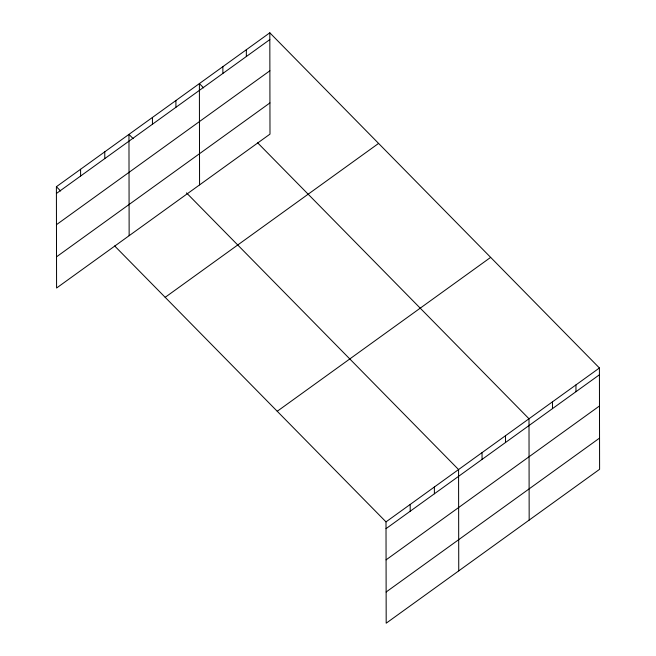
<?xml version="1.0" encoding="UTF-8"?>
<svg xmlns="http://www.w3.org/2000/svg" width="656" height="656" viewBox="0 0 656 656"><rect width="100%" height="100%" fill="white"/><g stroke="black" fill="none" stroke-linecap="round" stroke-linejoin="round"><path stroke-width="0.98" d="M269.813 32.8L269.993 134.119L56.58 288.017L56.4 186.706L269.813 32.8L599.42 367.983L599.6 469.294L386.187 623.2L386.007 521.881L114.644 245.934M56.408 193.487L269.829 39.581M56.465 224.68L269.878 70.782M56.523 256.824L269.936 102.918M165.173 297.316L378.586 143.41M277.234 411.271L490.655 257.373M386.007 521.881L599.42 367.983M386.023 528.662L599.436 374.765M386.072 559.863L599.494 405.957M386.13 592.007L599.543 438.101M203.598 87.871L199.391 83.591L199.563 184.902M257.636 142.819L528.998 418.766L529.171 520.085M133.168 138.654L128.961 134.373L129.142 235.693M186.501 192.889L458.569 469.557L458.749 570.876M56.4 186.706L60.606 190.986M575.952 384.908L575.96 391.689M552.475 401.841L552.483 408.622M505.522 435.699L505.53 442.48M482.045 452.624L482.053 459.413M434.379 486.998L434.395 493.779M410.197 504.439L410.205 511.221M246.336 49.733L246.353 56.514M222.868 66.658L222.876 73.439M175.915 100.516L175.923 107.297M152.438 117.449L152.446 124.23M104.771 151.815L104.788 158.604M80.59 169.264L80.598 176.046"/></g></svg>
